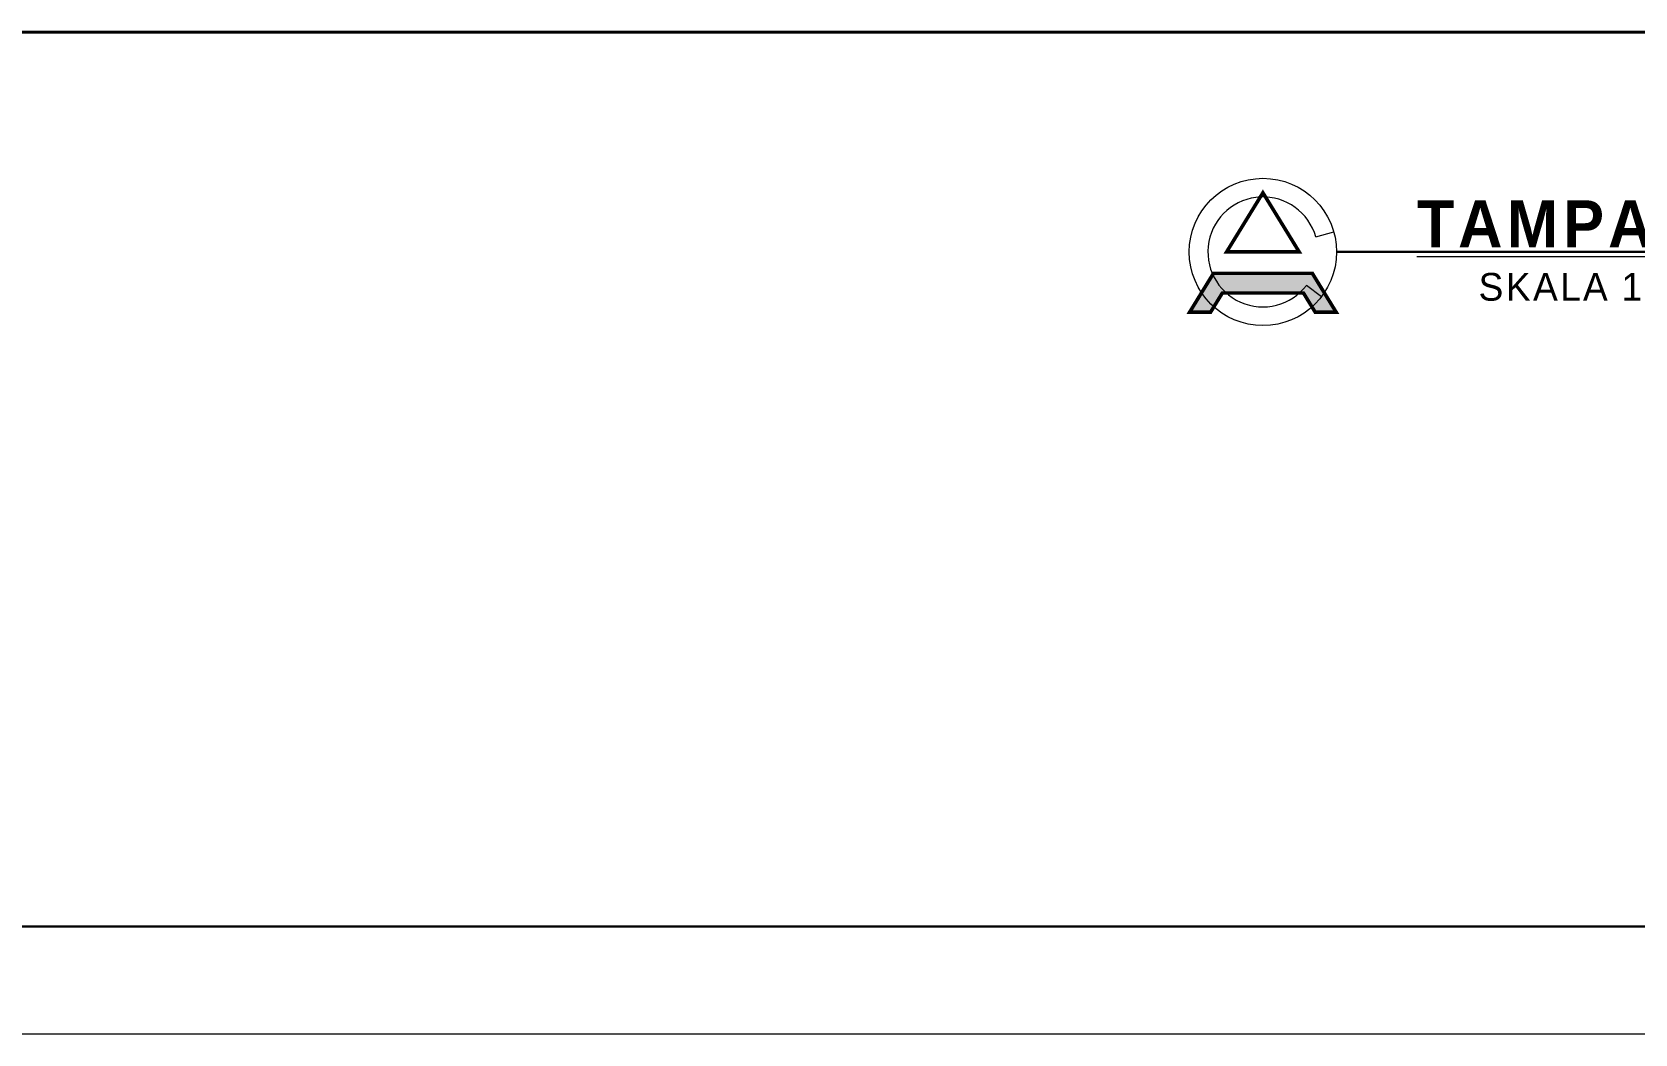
# Model space of a CAD drawing. Header units: millimetres. Extents: x -667 to -468, y -723 to -475.
# Drawn here: x -650.4 to -641.11, y -501.85 to -496.04 of the extents above; entities that cross this region are included whole.
import ezdxf

# ---------------------------------------------------------------- set-up
doc = ezdxf.new("R2010")
doc.units = ezdxf.units.MM
doc.layers.get('0').update_dxf_attribs({"lineweight": 9})
doc.layers.get('Defpoints').update_dxf_attribs({"lineweight": 0})
doc.layers.add('KOP', color=1, linetype='Continuous')
doc.layers.add('NOTASI', color=250, linetype='Continuous', lineweight=5)
doc.layers.add('TEXT1', color=5, linetype='Continuous', lineweight=5)
doc.styles.get("Standard").update_dxf_attribs({"font": 'arial.ttf'})

# ---------------------------------------------------------------- blocks, each defined once
blk = doc.blocks.new('EW2433')
at = {"layer": 'Defpoints'}
blk.add_line((482.7963, -209.9267), (502.9615, -209.9267), dxfattribs=at)
at = {"layer": 'KOP', "color": 11, "ltscale": 0.1}
for p, q in [((500.4465, -209.5956), (483.0215, -209.5956)), ((483.0239, -209.5931), (500.4441, -209.5931))]:
    blk.add_line(p, q, dxfattribs=at)

msp = doc.modelspace()

# ---------------------------------------------------------------- hatches: boundary and pattern name
msp.add_hatch(color=256).paths.add_polyline_path([(-643.0281, -497.5575), (-642.9597, -497.6691), (-642.8382, -497.6691), (-642.9766, -497.4436), (-643.5499, -497.4436), (-643.6883, -497.6691), (-643.5669, -497.6691), (-643.4984, -497.5575)])

# ---------------------------------------------------------------- linework, layer by layer
at = {"lineweight": 40}
msp.add_line((-661.6251, -496.0449), (-637.9495, -496.0449), dxfattribs=at)
for p, q in [((-642.9565, -497.2325), (-642.8525, -497.2031)), ((-643.0099, -497.5129), (-642.924, -497.5786))]:
    msp.add_line(p, q)
msp.add_circle((-643.2632, -497.3194), 0.4269)
msp.add_arc((-643.2632, -497.3194), 0.3188, 15.81291, 322.61687)
at = {"layer": 'NOTASI', "lineweight": 30, "ltscale": 0.6}
msp.add_line((-642.8363, -497.3194), (-639.7829, -497.3194), dxfattribs=at)
at = {"layer": 'TEXT1', "color": 3, "const_width": 0.0207}
for points in [[(-643.0528, -497.3194), (-643.2632, -496.9765), (-643.4737, -497.3194)], [(-643.0281, -497.5575), (-642.9597, -497.6691), (-642.8382, -497.6691), (-642.9766, -497.4436), (-643.5499, -497.4436), (-643.6883, -497.6691), (-643.5669, -497.6691), (-643.4984, -497.5575)]]:
    msp.add_lwpolyline(points, close=True, dxfattribs=at)

# ---------------------------------------------------------------- block references
at = {"xscale": 1.875, "yscale": 1.875, "zscale": 1.875}
msp.add_blockref('EW2433', (-1572.0485, -108.2394), dxfattribs=at)

# ---------------------------------------------------------------- texts
at = {"attachment_point": 5}
for s, insert, char_height, width in [('{\\f@Dotum|b1|i0|c0|p34;\\T1.1;\\LTAMPAK DEPAN}', (-640.7944, -497.1562), 0.27198, 3.639076), ('{\\fAvantGarde Md BT|b0|i0|c0|p34;\\T1.1;SKALA 1:150}', (-641.3024, -497.5226), 0.16093, 2.664921)]:
    msp.add_mtext(s, dxfattribs=dict(at, insert=insert, char_height=char_height, width=width))

doc.saveas('drawing.dxf')
